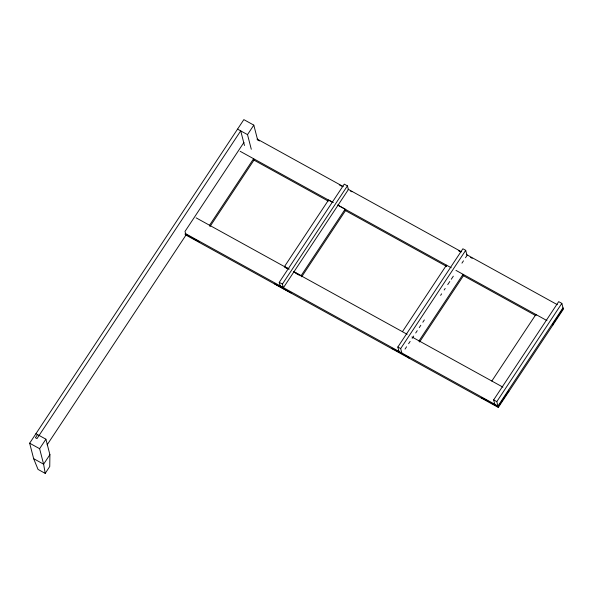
<?xml version="1.0" encoding="UTF-8"?>
<svg xmlns="http://www.w3.org/2000/svg" width="593" height="593" viewBox="0 0 593 593"><rect width="100%" height="100%" fill="white"/><g stroke="black" fill="none" stroke-linecap="round" stroke-linejoin="round"><path stroke-width="0.89" d="M35.943 433.691L45.906 439.191L49.908 454.668L49.745 466.528L45.209 473.377L38.034 469.411L33.653 458.678L29.65 443.201L243.842 119.623L253.804 125.123L257.584 139.74M37.522 434.565L35.424 437.73L37.003 438.605L240.714 130.875L244.494 145.5M45.209 473.377L43.615 464.178L39.612 448.693L45.906 439.191M251.291 149.251L247.511 134.626L253.804 125.123M243.96 142.372L185.023 231.403L185.98 235.087M47.129 444.832L186.513 234.279M49.908 454.668L43.615 464.178L33.653 458.678M210.092 226.393L254.301 159.621M279.236 282.364L344.274 184.126L347.431 185.868L348.38 189.56L283.35 287.798L280.192 286.056L279.236 282.364L282.394 284.106L283.35 287.798M282.394 284.106L347.431 185.868M301.303 276.368L301.125 275.671L345.178 209.121L338.062 205.193M301.667 276.798L345.867 210.026M402.425 331.695L446.477 265.145L446.655 265.849M399.178 352.138L397.851 347.016L462.881 248.778L465.705 250.335L467.032 255.457L465.505 257.762M401.995 353.695L400.675 348.573L465.705 250.335M405.049 349.092L406.568 346.786M408.607 343.718L410.126 341.42M412.157 338.344L413.684 336.046M415.715 332.977L417.242 330.672M419.273 327.603L420.8 325.298M422.831 322.229L424.351 319.931M440.614 295.366L441.629 293.831M444.172 289.992L445.187 288.457M447.722 284.625L449.761 281.556M451.28 279.251L453.311 276.182M461.954 263.136L463.474 260.831M419.57 341.991L463.77 275.219M491.834 381.032L535.887 314.49L536.065 315.187M494.799 404.307L493.658 399.882L558.688 301.644L561.845 303.386L563.35 309.212L498.305 407.443L185.194 234.658M498.305 407.443L496.808 401.624L561.845 303.386M562.987 307.811L497.95 406.042L185.705 233.738M508.616 390.898L498.127 406.746L481.523 397.584L481.701 398.281M552.669 324.349L563.165 308.508M257.236 139.088L343.199 186.528M348.069 189.211L461.613 251.869M466.476 254.553L557.309 304.676M339.248 184.808L342.406 186.558M350.315 190.924L351.894 191.791M257.162 139.644L259.534 140.956M458.73 250.876L460.309 251.751M470.59 257.421L472.169 258.296M237.548 129.133L247.511 134.626M333.318 202.576L328.574 199.96L284.521 266.502L289.265 269.126M240.165 151.304L332.71 202.369M337.58 205.052L451.221 267.769M455.965 270.386L546.954 320.598M253.596 159.91L328.211 201.086M344.429 210.033L446.618 266.427M462.836 275.374L535.827 315.654M294.009 271.742L301.125 275.671M196.113 217.846L288.65 268.911M293.513 271.601L407.169 334.311M411.913 336.935L502.901 387.147M284.699 267.206L287.071 268.518M295.774 273.314L298.931 275.063M397.851 347.016L400.675 348.573M493.658 399.882L496.808 401.624M185.016 233.961L199.248 241.811L199.426 242.515M274.396 283.75L291 292.912M29.65 443.201L39.612 448.693M552.491 323.652L552.861 325.053M508.438 390.201L508.801 391.602M463.259 275.011L463.081 274.314L419.029 340.856L419.207 341.561M408.896 358.105L408.718 357.409L392.114 348.239L392.292 348.943M253.789 159.421L253.611 158.716L209.551 225.266L209.737 225.97"/></g></svg>
